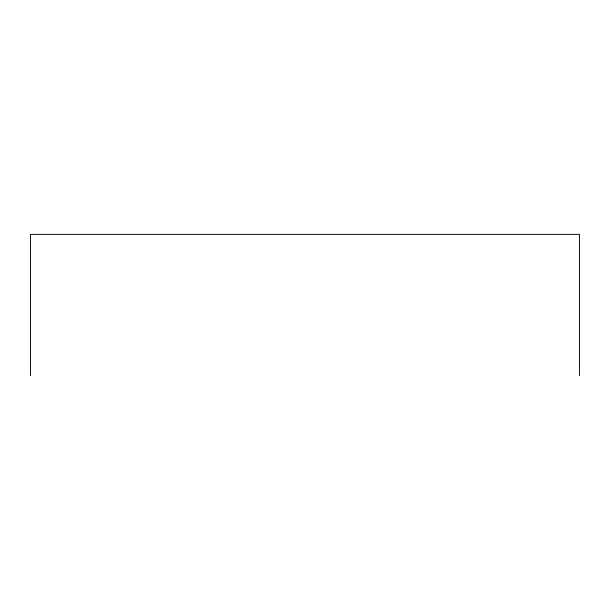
<?xml version="1.0" encoding="UTF-8"?>
<svg xmlns="http://www.w3.org/2000/svg" width="610" height="610" viewBox="0 0 610 610"><rect width="100%" height="100%" fill="white"/><g stroke="black" fill="none" stroke-linecap="round" stroke-linejoin="round"><path stroke-width="0.91" d="M579.5 375.63L579.5 234.37L30.5 234.37L30.5 375.63"/></g></svg>
